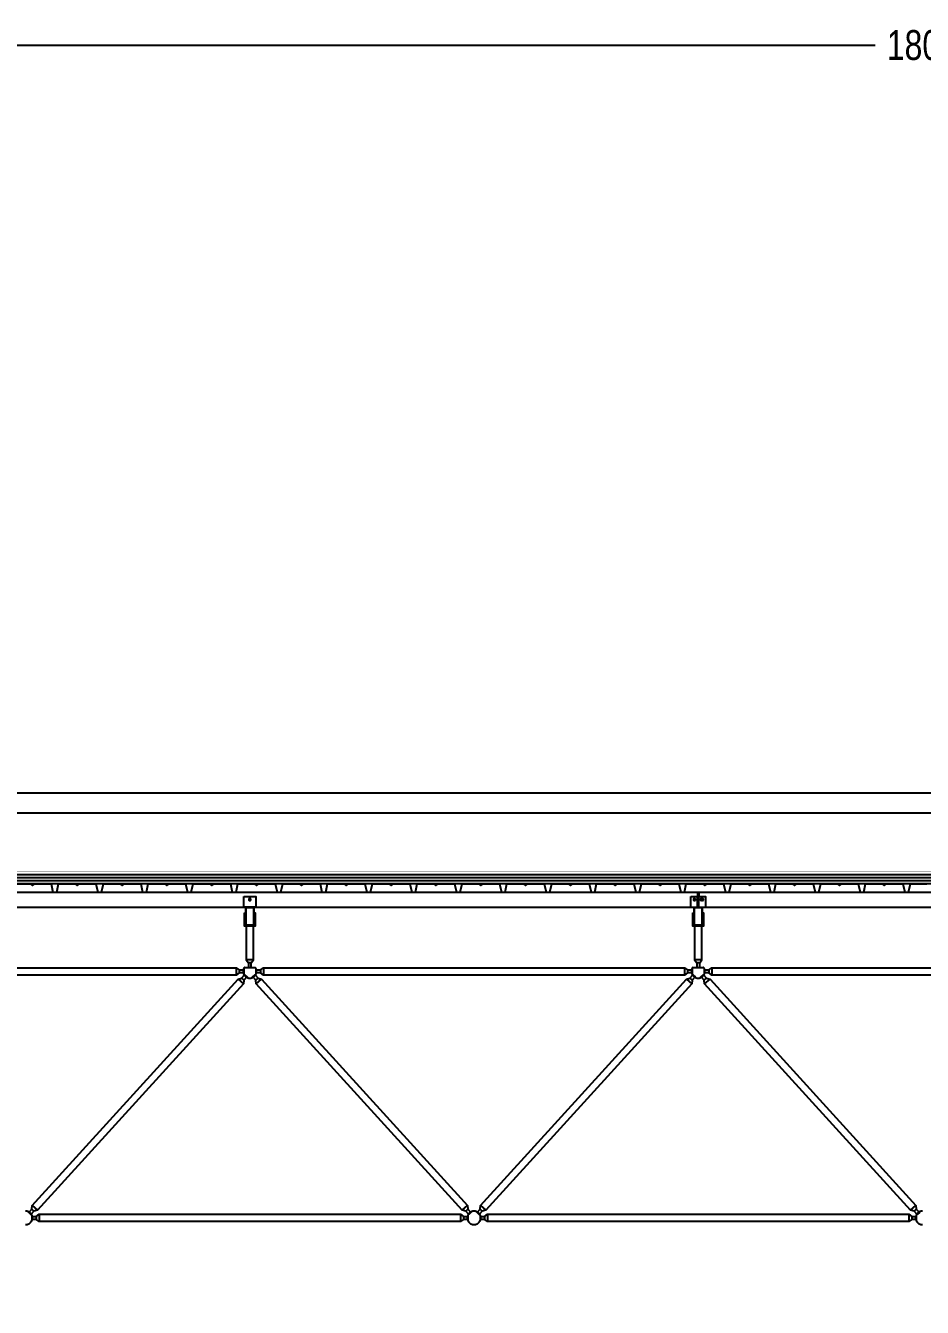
# Model space of a CAD drawing. Header units: centimetres. Extents: x 77182 to 116086, y 20619 to 33555.
# Drawn here: x 108765 to 109365, y 22503 to 23362 of the extents above; entities that cross this region are included whole.
import ezdxf

# ---------------------------------------------------------------- set-up
doc = ezdxf.new("R2010")
doc.units = ezdxf.units.CM
doc.header["$LTSCALE"] = 100
doc.linetypes.add('HIDDEN', pattern=[9.525, 6.35, -3.175])
for name, color, linetype in [('A-ANNO-DIMS', 187, 'Continuous'), ('A-ELEV-02', 253, 'Continuous'), ('A-ELEV-04', 250, 'Continuous'), ('A-WALL-INSL', 249, 'Continuous'), ('A-WALL-SNWPNL', 200, 'Continuous'), ('S-STEL', 3, 'Continuous')]:
    doc.layers.add(name, color=color, linetype=linetype)
doc.styles.add('Fields_100', font='act_simplex.shx', dxfattribs={"width": 0.8, "height": 20})
doc.linetypes.add('BATTING', pattern='A,0.00254,-2.54,[134,ltypeshp.shx,S=2.54,R=0,X=-2.54,Y=0],-5.08,[134,ltypeshp.shx,S=2.54,R=180,X=2.54,Y=0],-2.54', length=10.16254)
doc.dimstyles.new('FIELDS_100', dxfattribs={"dimscale": 0, "dimtxt": 20, "dimasz": 5, "dimexe": 5, "dimexo": 5, "dimgap": 5, "dimtad": 0, "dimdec": 0, "dimzin": 0, "dimdsep": 46, "dimtxsty": 'Fields_100', "dimblk": 'DOT', "dimcen": 0.09, "dimclrt": 50, "dimadec": 0, "dimazin": 0, "dimtfac": 1, "dimtdec": 0, "dimtix": 1, "dimtofl": 0, "dimtmove": 1, "dimatfit": 3, "dimfxl": 5, "dimfxlon": 1, "dimtolj": 1, "dimtzin": 0, "dimarcsym": 0})

# ---------------------------------------------------------------- blocks, each defined once
blk = doc.blocks.new('_Dot')
at = {"color": 0, "linetype": 'ByBlock', "lineweight": -2}
blk.add_line((-0.5, 0), (-1, 0), dxfattribs=at)
at = {"color": 0, "linetype": 'ByBlock', "const_width": 0.5}
blk.add_lwpolyline([(-0.25, 0, 1), (0.25, 0, 1)], format="xyb", close=True, dxfattribs=at)
blk = doc.blocks.new('*D20')
at = {"layer": 'A-ANNO-DIMS', "color": 0, "lineweight": -2, "transparency": 16777216}
for p, q in [((108464.7, 23343.48), (108464.7, 23353.48)), ((110264.7, 23343.48), (110264.7, 23353.48)), ((108469.7, 23348.48), (109333.03, 23348.48)), ((110259.7, 23348.48), (109396.36, 23348.48))]:
    blk.add_line(p, q, dxfattribs=at)
at = {"layer": 'DEFPOINTS', "color": 0, "transparency": 16777216}
for p in [(110264.7, 23348.48), (108464.7, 22503.48), (110264.7, 22503.48)]:
    blk.add_point(p, dxfattribs=at)
at = {"layer": 'A-ANNO-DIMS', "color": 0, "lineweight": -2, "transparency": 16777216, "xscale": 5, "yscale": 5, "zscale": 5, "rotation": 180}
blk.add_blockref('_Dot', (108464.7, 23348.48), dxfattribs=at)
at = {"layer": 'A-ANNO-DIMS', "color": 0, "lineweight": -2, "transparency": 16777216, "xscale": 5, "yscale": 5, "zscale": 5}
blk.add_blockref('_Dot', (110264.7, 23348.48), dxfattribs=at)
at = {"layer": 'A-ANNO-DIMS', "color": 50, "transparency": 16777216, "insert": (109364.7, 23348.48), "char_height": 20, "attachment_point": 5, "style": 'Fields_100'}
blk.add_mtext('\\A1;1800', dxfattribs=at)

msp = doc.modelspace()

# ---------------------------------------------------------------- linework, layer by layer
at = {"layer": 'A-ELEV-02'}
for points in [[(103019.7, 22781.49), (112087.2, 22781.49)], [(109214.2, 22781.49), (109214.2, 22778.49)], [(109215.2, 22781.49), (109215.2, 22778.49)], [(109216.9, 22777.19), (109216.88, 22777.19), (109216.87, 22777.19), (109216.85, 22777.18), (109216.83, 22777.18), (109216.82, 22777.18), (109216.8, 22777.18), (109216.79, 22777.18), (109216.77, 22777.17), (109216.75, 22777.17), (109216.74, 22777.17), (109216.72, 22777.16), (109216.7, 22777.16), (109216.69, 22777.15), (109216.67, 22777.15), (109216.66, 22777.14), (109216.64, 22777.14), (109216.62, 22777.13), (109216.61, 22777.12), (109216.59, 22777.12), (109216.58, 22777.11), (109216.56, 22777.1), (109216.54, 22777.09), (109216.53, 22777.08), (109216.51, 22777.07), (109216.5, 22777.06), (109216.48, 22777.05), (109216.47, 22777.04), (109216.46, 22777.03), (109216.44, 22777.02), (109216.43, 22777.01), (109216.42, 22776.99), (109216.4, 22776.98), (109216.39, 22776.97), (109216.38, 22776.96), (109216.37, 22776.94), (109216.35, 22776.93), (109216.34, 22776.91), (109216.33, 22776.9), (109216.32, 22776.88), (109216.31, 22776.87), (109216.3, 22776.85), (109216.29, 22776.84), (109216.28, 22776.82), (109216.28, 22776.81), (109216.27, 22776.79), (109216.26, 22776.78), (109216.25, 22776.76), (109216.25, 22776.74), (109216.24, 22776.73), (109216.23, 22776.71), (109216.23, 22776.7), (109216.22, 22776.68), (109216.22, 22776.66), (109216.22, 22776.65), (109216.21, 22776.63), (109216.21, 22776.61), (109216.21, 22776.6), (109216.2, 22776.58), (109216.2, 22776.57), (109216.2, 22776.55), (109216.2, 22776.53), (109216.2, 22776.52), (109216.2, 22776.5), (109216.2, 22776.49), (109216.2, 22776.47), (109216.2, 22776.46), (109216.2, 22776.44), (109216.2, 22776.42), (109216.2, 22776.41), (109216.2, 22776.39), (109216.21, 22776.38), (109216.21, 22776.36), (109216.21, 22776.34), (109216.22, 22776.33), (109216.22, 22776.31), (109216.22, 22776.29), (109216.23, 22776.28), (109216.23, 22776.26), (109216.24, 22776.25), (109216.25, 22776.23), (109216.25, 22776.21), (109216.26, 22776.2), (109216.27, 22776.18), (109216.28, 22776.16), (109216.28, 22776.15), (109216.29, 22776.13), (109216.3, 22776.12), (109216.31, 22776.1), (109216.32, 22776.09), (109216.33, 22776.07), (109216.34, 22776.06), (109216.35, 22776.05), (109216.37, 22776.03), (109216.38, 22776.02), (109216.39, 22776), (109216.4, 22775.99), (109216.42, 22775.98), (109216.43, 22775.97), (109216.44, 22775.95), (109216.46, 22775.94), (109216.47, 22775.93), (109216.48, 22775.92), (109216.5, 22775.91), (109216.51, 22775.9), (109216.53, 22775.89), (109216.54, 22775.88), (109216.56, 22775.87), (109216.58, 22775.86), (109216.59, 22775.86), (109216.61, 22775.85), (109216.62, 22775.84), (109216.64, 22775.84), (109216.66, 22775.83), (109216.67, 22775.82), (109216.69, 22775.82), (109216.7, 22775.81), (109216.72, 22775.81), (109216.74, 22775.81), (109216.75, 22775.8), (109216.77, 22775.8), (109216.79, 22775.8), (109216.8, 22775.79), (109216.82, 22775.79), (109216.83, 22775.79), (109216.85, 22775.79), (109216.87, 22775.79), (109216.88, 22775.79), (109216.9, 22775.79)], [(109217.5, 22777.19), (109216.9, 22777.19)], [(109217.5, 22775.79), (109216.9, 22775.79)], [(109217.5, 22775.79), (109217.51, 22775.79), (109217.53, 22775.79), (109217.54, 22775.79), (109217.56, 22775.79), (109217.58, 22775.79), (109217.59, 22775.79), (109217.61, 22775.8), (109217.62, 22775.8), (109217.64, 22775.8), (109217.66, 22775.81), (109217.67, 22775.81), (109217.69, 22775.81), (109217.71, 22775.82), (109217.72, 22775.82), (109217.74, 22775.83), (109217.76, 22775.84), (109217.77, 22775.84), (109217.79, 22775.85), (109217.8, 22775.86), (109217.82, 22775.86), (109217.83, 22775.87), (109217.85, 22775.88), (109217.87, 22775.89), (109217.88, 22775.9), (109217.9, 22775.91), (109217.91, 22775.92), (109217.92, 22775.93), (109217.94, 22775.94), (109217.95, 22775.95), (109217.97, 22775.97), (109217.98, 22775.98), (109217.99, 22775.99), (109218.01, 22776), (109218.02, 22776.02), (109218.03, 22776.03), (109218.04, 22776.05), (109218.05, 22776.06), (109218.06, 22776.07), (109218.07, 22776.09), (109218.08, 22776.1), (109218.09, 22776.12), (109218.1, 22776.13), (109218.11, 22776.15), (109218.12, 22776.16), (109218.13, 22776.18), (109218.13, 22776.2), (109218.14, 22776.21), (109218.15, 22776.23), (109218.15, 22776.25), (109218.16, 22776.26), (109218.17, 22776.28), (109218.17, 22776.29), (109218.17, 22776.31), (109218.18, 22776.33), (109218.18, 22776.34), (109218.19, 22776.36), (109218.19, 22776.38), (109218.19, 22776.39), (109218.19, 22776.41), (109218.19, 22776.42), (109218.2, 22776.44), (109218.2, 22776.46), (109218.2, 22776.47), (109218.2, 22776.49), (109218.2, 22776.5), (109218.2, 22776.52), (109218.2, 22776.53), (109218.19, 22776.55), (109218.19, 22776.57), (109218.19, 22776.58), (109218.19, 22776.6), (109218.19, 22776.61), (109218.18, 22776.63), (109218.18, 22776.65), (109218.17, 22776.66), (109218.17, 22776.68), (109218.17, 22776.7), (109218.16, 22776.71), (109218.15, 22776.73), (109218.15, 22776.74), (109218.14, 22776.76), (109218.13, 22776.78), (109218.13, 22776.79), (109218.12, 22776.81), (109218.11, 22776.82), (109218.1, 22776.84), (109218.09, 22776.85), (109218.08, 22776.87), (109218.07, 22776.88), (109218.06, 22776.9), (109218.05, 22776.91), (109218.04, 22776.93), (109218.03, 22776.94), (109218.02, 22776.96), (109218.01, 22776.97), (109217.99, 22776.98), (109217.98, 22776.99), (109217.97, 22777.01), (109217.95, 22777.02), (109217.94, 22777.03), (109217.92, 22777.04), (109217.91, 22777.05), (109217.9, 22777.06), (109217.88, 22777.07), (109217.87, 22777.08), (109217.85, 22777.09), (109217.83, 22777.1), (109217.82, 22777.11), (109217.8, 22777.12), (109217.79, 22777.12), (109217.77, 22777.13), (109217.76, 22777.14), (109217.74, 22777.14), (109217.72, 22777.15), (109217.71, 22777.15), (109217.69, 22777.16), (109217.67, 22777.16), (109217.66, 22777.17), (109217.64, 22777.17), (109217.62, 22777.17), (109217.61, 22777.18), (109217.59, 22777.18), (109217.58, 22777.18), (109217.56, 22777.18), (109217.54, 22777.18), (109217.53, 22777.19), (109217.51, 22777.19), (109217.5, 22777.19)], [(103019.7, 22771.49), (112087.2, 22771.49)], [(108918.7, 22771.49), (108910.7, 22771.49)], [(109209.7, 22771.49), (109219.7, 22771.49)], [(108911.1, 22765.89), (108911.6, 22765.89)], [(108911.1, 22764.49), (108911.6, 22764.49)], [(108912.28, 22758.69), (108912.28, 22736.09), (108913.7, 22734.09), (108913.7, 22731.09)], [(108915.7, 22731.09), (108915.7, 22734.09), (108917.11, 22736.09), (108917.11, 22758.69)], [(108917.8, 22765.89), (108918.3, 22765.89)], [(108917.8, 22764.49), (108918.3, 22764.49)], [(109211.1, 22765.89), (109211.6, 22765.89)], [(109211.1, 22764.49), (109211.6, 22764.49)], [(109212.28, 22758.69), (109212.28, 22736.09), (109213.7, 22734.09), (109213.7, 22731.09)], [(109215.7, 22731.09), (109215.7, 22734.09), (109217.11, 22736.09), (109217.11, 22758.69)], [(109217.8, 22765.89), (109218.3, 22765.89)], [(109217.8, 22764.49), (109218.3, 22764.49)], [(108917.11, 22736.09), (108912.28, 22736.09)], [(108915.7, 22734.09), (108913.7, 22734.09)], [(109217.11, 22736.09), (109212.28, 22736.09)], [(109215.7, 22734.09), (109213.7, 22734.09)], [(108618.8, 22729.39), (108621.8, 22729.39), (108623.8, 22730.8), (108905.6, 22730.8), (108907.6, 22729.39), (108910.6, 22729.39)], [(108910.6, 22727.39), (108907.6, 22727.39), (108905.6, 22725.97), (108623.8, 22725.97), (108621.8, 22727.39), (108618.8, 22727.39)], [(108905.6, 22730.8), (108905.6, 22725.97)], [(108906.79, 22723.28), (108910.36, 22720.03)], [(108907.6, 22729.39), (108907.6, 22727.39)], [(108909.18, 22723.81), (108910.66, 22722.46)], [(108911.1, 22731.09), (108911.01, 22730.97), (108910.93, 22730.84), (108910.85, 22730.71), (108910.77, 22730.58), (108910.7, 22730.45), (108910.63, 22730.31), (108910.56, 22730.17), (108910.51, 22730.02), (108910.45, 22729.88), (108910.43, 22729.8), (108910.4, 22729.73), (108910.38, 22729.65), (108910.36, 22729.57), (108910.34, 22729.5), (108910.32, 22729.42), (108910.3, 22729.34), (108910.28, 22729.26), (108910.27, 22729.19), (108910.26, 22729.11), (108910.24, 22729.03), (108910.23, 22728.95), (108910.22, 22728.87), (108910.22, 22728.79), (108910.21, 22728.71), (108910.2, 22728.63), (108910.2, 22728.55), (108910.2, 22728.47), (108910.2, 22728.39), (108910.2, 22728.31), (108910.2, 22728.23), (108910.2, 22728.15), (108910.21, 22728.07), (108910.21, 22727.99), (108910.22, 22727.92), (108910.23, 22727.84), (108910.24, 22727.76), (108910.25, 22727.68), (108910.28, 22727.53), (108910.31, 22727.37), (108910.35, 22727.22), (108910.39, 22727.07), (108910.44, 22726.93), (108910.49, 22726.79), (108910.55, 22726.65), (108910.61, 22726.51), (108910.67, 22726.37), (108910.74, 22726.24), (108910.81, 22726.11), (108910.89, 22725.98), (108910.98, 22725.86), (108911.07, 22725.73), (108911.16, 22725.61), (108911.26, 22725.49), (108911.36, 22725.37), (108911.47, 22725.25), (108911.52, 22725.2), (108911.58, 22725.14), (108911.64, 22725.09), (108911.69, 22725.04), (108911.75, 22724.98), (108911.81, 22724.93), (108911.88, 22724.88), (108911.94, 22724.83), (108912, 22724.78), (108912.07, 22724.74), (108912.13, 22724.69), (108912.2, 22724.65), (108912.26, 22724.6), (108912.33, 22724.56), (108912.4, 22724.52), (108912.47, 22724.48), (108912.54, 22724.44), (108912.61, 22724.4), (108912.68, 22724.36), (108912.75, 22724.33), (108912.82, 22724.3), (108912.9, 22724.26), (108912.97, 22724.23), (108913.04, 22724.2), (108913.12, 22724.17), (108913.19, 22724.15), (108913.27, 22724.12), (108913.34, 22724.1), (108913.49, 22724.05), (108913.64, 22724.01), (108913.79, 22723.98), (108913.95, 22723.95), (108914.1, 22723.93), (108914.25, 22723.91), (108914.4, 22723.9), (108914.55, 22723.89), (108914.7, 22723.89), (108914.85, 22723.89), (108915, 22723.9), (108915.15, 22723.91), (108915.3, 22723.93), (108915.45, 22723.95), (108915.6, 22723.98), (108915.75, 22724.01), (108915.9, 22724.05), (108916.05, 22724.1), (108916.13, 22724.12), (108916.2, 22724.15), (108916.28, 22724.17), (108916.35, 22724.2), (108916.43, 22724.23), (108916.5, 22724.26), (108916.57, 22724.3), (108916.64, 22724.33), (108916.71, 22724.36), (108916.79, 22724.4), (108916.86, 22724.44), (108916.93, 22724.48), (108916.99, 22724.52), (108917.06, 22724.56), (108917.13, 22724.6), (108917.2, 22724.65), (108917.26, 22724.69), (108917.33, 22724.74), (108917.39, 22724.78), (108917.46, 22724.83), (108917.52, 22724.88), (108917.58, 22724.93), (108917.64, 22724.98), (108917.7, 22725.04), (108917.76, 22725.09), (108917.82, 22725.14), (108917.87, 22725.2), (108917.93, 22725.25), (108918.04, 22725.37), (108918.14, 22725.49), (108918.24, 22725.61), (108918.33, 22725.73), (108918.42, 22725.86), (108918.5, 22725.98), (108918.58, 22726.11), (108918.65, 22726.24), (108918.72, 22726.37), (108918.79, 22726.51), (108918.85, 22726.65), (108918.9, 22726.79), (108918.95, 22726.93), (108919, 22727.07), (108919.04, 22727.22), (108919.08, 22727.37), (108919.11, 22727.53), (108919.14, 22727.68), (108919.15, 22727.76), (108919.16, 22727.84), (108919.17, 22727.92), (108919.18, 22727.99), (108919.19, 22728.07), (108919.19, 22728.15), (108919.19, 22728.23), (108919.2, 22728.31), (108919.2, 22728.39), (108919.2, 22728.47), (108919.19, 22728.55), (108919.19, 22728.63), (108919.19, 22728.71), (108919.18, 22728.79), (108919.17, 22728.87), (108919.16, 22728.95), (108919.15, 22729.03), (108919.14, 22729.11), (108919.13, 22729.19), (108919.11, 22729.26), (108919.09, 22729.34), (108919.08, 22729.42), (108919.06, 22729.5), (108919.04, 22729.57), (108919.02, 22729.65), (108918.99, 22729.73), (108918.97, 22729.8), (108918.94, 22729.88), (108918.89, 22730.02), (108918.83, 22730.17), (108918.77, 22730.31), (108918.7, 22730.45), (108918.63, 22730.58), (108918.55, 22730.71), (108918.47, 22730.84), (108918.38, 22730.97), (108918.3, 22731.09)], [(108910.57, 22726.6), (108913.31, 22724.11)], [(108910.6, 22730.24), (108910.6, 22726.53)], [(108911.1, 22731.09), (108918.3, 22731.09)], [(108916.08, 22724.11), (108918.83, 22726.6)], [(108918.73, 22722.46), (108920.21, 22723.81)], [(108918.8, 22729.39), (108921.8, 22729.39), (108923.8, 22730.8), (109205.6, 22730.8), (109207.6, 22729.39), (109210.6, 22729.39)], [(108918.8, 22730.24), (108918.8, 22726.53)], [(109210.6, 22727.39), (109207.6, 22727.39), (109205.6, 22725.97), (108923.8, 22725.97), (108921.8, 22727.39), (108918.8, 22727.39)], [(108919.03, 22720.03), (108922.61, 22723.28)], [(108921.8, 22729.39), (108921.8, 22727.39)], [(108923.8, 22730.8), (108923.8, 22725.97)], [(109205.6, 22730.8), (109205.6, 22725.97)], [(109206.79, 22723.28), (109210.36, 22720.03)], [(109207.6, 22729.39), (109207.6, 22727.39)], [(109209.18, 22723.81), (109210.66, 22722.46)], [(109211.1, 22731.09), (109211.01, 22730.97), (109210.93, 22730.84), (109210.85, 22730.71), (109210.77, 22730.58), (109210.7, 22730.45), (109210.63, 22730.31), (109210.56, 22730.17), (109210.51, 22730.02), (109210.45, 22729.88), (109210.43, 22729.8), (109210.4, 22729.73), (109210.38, 22729.65), (109210.36, 22729.57), (109210.34, 22729.5), (109210.32, 22729.42), (109210.3, 22729.34), (109210.28, 22729.26), (109210.27, 22729.19), (109210.26, 22729.11), (109210.24, 22729.03), (109210.23, 22728.95), (109210.22, 22728.87), (109210.22, 22728.79), (109210.21, 22728.71), (109210.2, 22728.63), (109210.2, 22728.55), (109210.2, 22728.47), (109210.2, 22728.39), (109210.2, 22728.31), (109210.2, 22728.23), (109210.2, 22728.15), (109210.21, 22728.07), (109210.21, 22727.99), (109210.22, 22727.92), (109210.23, 22727.84), (109210.24, 22727.76), (109210.25, 22727.68), (109210.28, 22727.53), (109210.31, 22727.37), (109210.35, 22727.22), (109210.39, 22727.07), (109210.44, 22726.93), (109210.49, 22726.79), (109210.55, 22726.65), (109210.61, 22726.51), (109210.67, 22726.37), (109210.74, 22726.24), (109210.81, 22726.11), (109210.89, 22725.98), (109210.98, 22725.86), (109211.07, 22725.73), (109211.16, 22725.61), (109211.26, 22725.49), (109211.36, 22725.37), (109211.47, 22725.25), (109211.52, 22725.2), (109211.58, 22725.14), (109211.64, 22725.09), (109211.69, 22725.04), (109211.75, 22724.98), (109211.81, 22724.93), (109211.88, 22724.88), (109211.94, 22724.83), (109212, 22724.78), (109212.07, 22724.74), (109212.13, 22724.69), (109212.2, 22724.65), (109212.26, 22724.6), (109212.33, 22724.56), (109212.4, 22724.52), (109212.47, 22724.48), (109212.54, 22724.44), (109212.61, 22724.4), (109212.68, 22724.36), (109212.75, 22724.33), (109212.82, 22724.3), (109212.9, 22724.26), (109212.97, 22724.23), (109213.04, 22724.2), (109213.12, 22724.17), (109213.19, 22724.15), (109213.27, 22724.12), (109213.34, 22724.1), (109213.49, 22724.05), (109213.64, 22724.01), (109213.79, 22723.98), (109213.95, 22723.95), (109214.1, 22723.93), (109214.25, 22723.91), (109214.4, 22723.9), (109214.55, 22723.89), (109214.7, 22723.89), (109214.85, 22723.89), (109215, 22723.9), (109215.15, 22723.91), (109215.3, 22723.93), (109215.45, 22723.95), (109215.6, 22723.98), (109215.75, 22724.01), (109215.9, 22724.05), (109216.05, 22724.1), (109216.13, 22724.12), (109216.2, 22724.15), (109216.28, 22724.17), (109216.35, 22724.2), (109216.43, 22724.23), (109216.5, 22724.26), (109216.57, 22724.3), (109216.64, 22724.33), (109216.71, 22724.36), (109216.79, 22724.4), (109216.86, 22724.44), (109216.93, 22724.48), (109216.99, 22724.52), (109217.06, 22724.56), (109217.13, 22724.6), (109217.2, 22724.65), (109217.26, 22724.69), (109217.33, 22724.74), (109217.39, 22724.78), (109217.46, 22724.83), (109217.52, 22724.88), (109217.58, 22724.93), (109217.64, 22724.98), (109217.7, 22725.04), (109217.76, 22725.09), (109217.82, 22725.14), (109217.87, 22725.2), (109217.93, 22725.25), (109218.04, 22725.37), (109218.14, 22725.49), (109218.24, 22725.61), (109218.33, 22725.73), (109218.42, 22725.86), (109218.5, 22725.98), (109218.58, 22726.11), (109218.65, 22726.24), (109218.72, 22726.37), (109218.79, 22726.51), (109218.85, 22726.65), (109218.9, 22726.79), (109218.95, 22726.93), (109219, 22727.07), (109219.04, 22727.22), (109219.08, 22727.37), (109219.11, 22727.53), (109219.14, 22727.68), (109219.15, 22727.76), (109219.16, 22727.84), (109219.17, 22727.92), (109219.18, 22727.99), (109219.19, 22728.07), (109219.19, 22728.15), (109219.19, 22728.23), (109219.2, 22728.31), (109219.2, 22728.39), (109219.2, 22728.47), (109219.19, 22728.55), (109219.19, 22728.63), (109219.19, 22728.71), (109219.18, 22728.79), (109219.17, 22728.87), (109219.16, 22728.95), (109219.15, 22729.03), (109219.14, 22729.11), (109219.13, 22729.19), (109219.11, 22729.26), (109219.09, 22729.34), (109219.08, 22729.42), (109219.06, 22729.5), (109219.04, 22729.57), (109219.02, 22729.65), (109218.99, 22729.73), (109218.97, 22729.8), (109218.94, 22729.88), (109218.89, 22730.02), (109218.83, 22730.17), (109218.77, 22730.31), (109218.7, 22730.45), (109218.63, 22730.58), (109218.55, 22730.71), (109218.47, 22730.84), (109218.38, 22730.97), (109218.3, 22731.09)], [(109210.57, 22726.6), (109213.31, 22724.11)], [(109210.6, 22730.24), (109210.6, 22726.53)], [(109211.1, 22731.09), (109218.3, 22731.09)], [(109216.08, 22724.11), (109218.83, 22726.6)], [(109218.73, 22722.46), (109220.21, 22723.81)], [(109218.8, 22729.39), (109221.8, 22729.39), (109223.8, 22730.8), (109505.6, 22730.8), (109507.6, 22729.39), (109510.6, 22729.39)], [(109218.8, 22730.24), (109218.8, 22726.53)], [(109510.6, 22727.39), (109507.6, 22727.39), (109505.6, 22725.97), (109223.8, 22725.97), (109221.8, 22727.39), (109218.8, 22727.39)], [(109219.03, 22720.03), (109222.61, 22723.28)], [(109221.8, 22729.39), (109221.8, 22727.39)], [(109223.8, 22730.8), (109223.8, 22725.97)], [(108768.73, 22569.31), (108770.21, 22567.97)], [(108769.03, 22571.74), (108772.61, 22568.5)], [(109056.79, 22568.5), (109060.36, 22571.74)], [(109059.18, 22567.97), (109060.66, 22569.31)], [(109068.73, 22569.31), (109070.21, 22567.97)], [(109069.03, 22571.74), (109072.61, 22568.5)], [(109356.79, 22568.5), (109360.36, 22571.74)], [(109359.18, 22567.97), (109360.66, 22569.31)], [(108764.6, 22558.89), (108764.7, 22558.89), (108764.8, 22558.89), (108764.9, 22558.89), (108765, 22558.9), (108765.1, 22558.9), (108765.2, 22558.92), (108765.31, 22558.93), (108765.41, 22558.94), (108765.52, 22558.96), (108765.62, 22558.98), (108765.73, 22559.01), (108765.83, 22559.03), (108765.94, 22559.06), (108766.04, 22559.09), (108766.15, 22559.13), (108766.25, 22559.16), (108766.35, 22559.2), (108766.46, 22559.25), (108766.56, 22559.29), (108766.66, 22559.34), (108766.76, 22559.39), (108766.86, 22559.44), (108766.96, 22559.5), (108767.06, 22559.56), (108767.16, 22559.62), (108767.26, 22559.68), (108767.35, 22559.75), (108767.44, 22559.82), (108767.53, 22559.89), (108767.62, 22559.97), (108767.71, 22560.04), (108767.8, 22560.12), (108767.88, 22560.2), (108767.96, 22560.29), (108768.04, 22560.37), (108768.12, 22560.46), (108768.19, 22560.55), (108768.26, 22560.64), (108768.33, 22560.73), (108768.4, 22560.83), (108768.46, 22560.92), (108768.53, 22561.02), (108768.58, 22561.12), (108768.64, 22561.22), (108768.69, 22561.32), (108768.75, 22561.42), (108768.79, 22561.52), (108768.84, 22561.63), (108768.88, 22561.73), (108768.92, 22561.83), (108768.96, 22561.94), (108768.99, 22562.04), (108769.02, 22562.15), (108769.05, 22562.25), (108769.08, 22562.36), (108769.1, 22562.46), (108769.12, 22562.57), (108769.14, 22562.67), (108769.16, 22562.78), (108769.17, 22562.88), (108769.18, 22562.98), (108769.19, 22563.08), (108769.19, 22563.19), (108769.2, 22563.29), (108769.2, 22563.39), (108769.2, 22563.49), (108769.19, 22563.59), (108769.19, 22563.69), (108769.18, 22563.79), (108769.17, 22563.89), (108769.16, 22564), (108769.14, 22564.1), (108769.12, 22564.21), (108769.1, 22564.31), (108769.08, 22564.41), (108769.05, 22564.52), (108769.02, 22564.62), (108768.99, 22564.73), (108768.96, 22564.83), (108768.92, 22564.94), (108768.88, 22565.04), (108768.84, 22565.15), (108768.79, 22565.25), (108768.75, 22565.35), (108768.69, 22565.45), (108768.64, 22565.55), (108768.58, 22565.65), (108768.53, 22565.75), (108768.46, 22565.85), (108768.4, 22565.94), (108768.33, 22566.04), (108768.26, 22566.13), (108768.19, 22566.22), (108768.12, 22566.31), (108768.04, 22566.4), (108767.96, 22566.49), (108767.88, 22566.57), (108767.8, 22566.65), (108767.71, 22566.73), (108767.62, 22566.81), (108767.53, 22566.88), (108767.44, 22566.95), (108767.35, 22567.02), (108767.26, 22567.09), (108767.16, 22567.15), (108767.06, 22567.21), (108766.96, 22567.27), (108766.86, 22567.33), (108766.76, 22567.38), (108766.66, 22567.43), (108766.56, 22567.48), (108766.46, 22567.53), (108766.35, 22567.57), (108766.25, 22567.61), (108766.15, 22567.65), (108766.04, 22567.68), (108765.94, 22567.71), (108765.83, 22567.74), (108765.73, 22567.77), (108765.62, 22567.79), (108765.52, 22567.81), (108765.41, 22567.83), (108765.31, 22567.84), (108765.2, 22567.86), (108765.1, 22567.87), (108765, 22567.88), (108764.9, 22567.88), (108764.8, 22567.89), (108764.7, 22567.89), (108764.6, 22567.89)], [(108766.08, 22567.67), (108768.83, 22565.17)], [(108768.8, 22564.39), (108771.8, 22564.39), (108773.8, 22565.8), (109055.6, 22565.8), (109057.6, 22564.39), (109060.6, 22564.39)], [(108768.8, 22565.24), (108768.8, 22561.53)], [(109060.6, 22562.39), (109057.6, 22562.39), (109055.6, 22560.97), (108773.8, 22560.97), (108771.8, 22562.39), (108768.8, 22562.39)], [(108771.8, 22564.39), (108771.8, 22562.39)], [(108773.8, 22565.8), (108773.8, 22560.97)], [(109055.6, 22565.8), (109055.6, 22560.97)], [(109057.6, 22564.39), (109057.6, 22562.39)], [(109060.57, 22565.17), (109063.31, 22567.67)], [(109060.6, 22565.24), (109060.6, 22561.53)], [(109066.08, 22567.67), (109068.83, 22565.17)], [(109068.8, 22564.39), (109071.8, 22564.39), (109073.8, 22565.8), (109355.6, 22565.8), (109357.6, 22564.39), (109360.6, 22564.39)], [(109068.8, 22565.24), (109068.8, 22561.53)], [(109360.6, 22562.39), (109357.6, 22562.39), (109355.6, 22560.97), (109073.8, 22560.97), (109071.8, 22562.39), (109068.8, 22562.39)], [(109071.8, 22564.39), (109071.8, 22562.39)], [(109073.8, 22565.8), (109073.8, 22560.97)], [(109355.6, 22565.8), (109355.6, 22560.97)], [(109357.6, 22564.39), (109357.6, 22562.39)], [(109364.8, 22567.89), (109364.7, 22567.89), (109364.6, 22567.89), (109364.5, 22567.88), (109364.4, 22567.88), (109364.29, 22567.87), (109364.19, 22567.86), (109364.09, 22567.84), (109363.98, 22567.83), (109363.88, 22567.81), (109363.77, 22567.79), (109363.67, 22567.77), (109363.56, 22567.74), (109363.46, 22567.71), (109363.35, 22567.68), (109363.25, 22567.65), (109363.15, 22567.61), (109363.04, 22567.57), (109362.94, 22567.53), (109362.83, 22567.48), (109362.73, 22567.43), (109362.63, 22567.38), (109362.53, 22567.33), (109362.43, 22567.27), (109362.33, 22567.21), (109362.24, 22567.15), (109362.14, 22567.09), (109362.04, 22567.02), (109361.95, 22566.95), (109361.86, 22566.88), (109361.77, 22566.81), (109361.68, 22566.73), (109361.6, 22566.65), (109361.52, 22566.57), (109361.43, 22566.49), (109361.36, 22566.4), (109361.28, 22566.31), (109361.2, 22566.22), (109361.13, 22566.13), (109361.06, 22566.04), (109361, 22565.94), (109360.93, 22565.85), (109360.87, 22565.75), (109360.81, 22565.65), (109360.75, 22565.55), (109360.7, 22565.45), (109360.65, 22565.35), (109360.6, 22565.25), (109360.56, 22565.15), (109360.51, 22565.04), (109360.47, 22564.94), (109360.44, 22564.83), (109360.4, 22564.73), (109360.37, 22564.62), (109360.34, 22564.52), (109360.32, 22564.41), (109360.29, 22564.31), (109360.27, 22564.21), (109360.25, 22564.1), (109360.24, 22564), (109360.23, 22563.89), (109360.22, 22563.79), (109360.21, 22563.69), (109360.2, 22563.59), (109360.2, 22563.49), (109360.2, 22563.39), (109360.2, 22563.29), (109360.2, 22563.19), (109360.21, 22563.08), (109360.22, 22562.98), (109360.23, 22562.88), (109360.24, 22562.78), (109360.25, 22562.67), (109360.27, 22562.57), (109360.29, 22562.46), (109360.32, 22562.36), (109360.34, 22562.25), (109360.37, 22562.15), (109360.4, 22562.04), (109360.44, 22561.94), (109360.47, 22561.83), (109360.51, 22561.73), (109360.56, 22561.63), (109360.6, 22561.52), (109360.65, 22561.42), (109360.7, 22561.32), (109360.75, 22561.22), (109360.81, 22561.12), (109360.87, 22561.02), (109360.93, 22560.92), (109361, 22560.83), (109361.06, 22560.73), (109361.13, 22560.64), (109361.2, 22560.55), (109361.28, 22560.46), (109361.36, 22560.37), (109361.43, 22560.29), (109361.52, 22560.2), (109361.6, 22560.12), (109361.68, 22560.04), (109361.77, 22559.97), (109361.86, 22559.89), (109361.95, 22559.82), (109362.04, 22559.75), (109362.14, 22559.68), (109362.24, 22559.62), (109362.33, 22559.56), (109362.43, 22559.5), (109362.53, 22559.44), (109362.63, 22559.39), (109362.73, 22559.34), (109362.83, 22559.29), (109362.94, 22559.25), (109363.04, 22559.2), (109363.15, 22559.16), (109363.25, 22559.13), (109363.35, 22559.09), (109363.46, 22559.06), (109363.56, 22559.03), (109363.67, 22559.01), (109363.77, 22558.98), (109363.88, 22558.96), (109363.98, 22558.94), (109364.09, 22558.93), (109364.19, 22558.92), (109364.29, 22558.9), (109364.4, 22558.9), (109364.5, 22558.89), (109364.6, 22558.89), (109364.7, 22558.89), (109364.8, 22558.89)], [(109360.57, 22565.17), (109363.31, 22567.67)], [(109360.6, 22565.24), (109360.6, 22561.53)]]:
    msp.add_lwpolyline(points, dxfattribs=at)
for points in [[(108910.7, 22778.49), (108918.7, 22778.49), (108918.7, 22771.19), (108910.7, 22771.19)], [(108915.4, 22776.49), (108915.4, 22776.5), (108915.4, 22776.52), (108915.4, 22776.53), (108915.39, 22776.55), (108915.39, 22776.57), (108915.39, 22776.58), (108915.39, 22776.6), (108915.39, 22776.61), (108915.38, 22776.63), (108915.38, 22776.65), (108915.37, 22776.66), (108915.37, 22776.68), (108915.37, 22776.7), (108915.36, 22776.71), (108915.35, 22776.73), (108915.35, 22776.74), (108915.34, 22776.76), (108915.33, 22776.78), (108915.33, 22776.79), (108915.32, 22776.81), (108915.31, 22776.82), (108915.3, 22776.84), (108915.29, 22776.85), (108915.28, 22776.87), (108915.27, 22776.88), (108915.26, 22776.9), (108915.25, 22776.91), (108915.24, 22776.93), (108915.23, 22776.94), (108915.22, 22776.96), (108915.21, 22776.97), (108915.19, 22776.98), (108915.18, 22776.99), (108915.17, 22777.01), (108915.15, 22777.02), (108915.14, 22777.03), (108915.12, 22777.04), (108915.11, 22777.05), (108915.1, 22777.06), (108915.08, 22777.07), (108915.07, 22777.08), (108915.05, 22777.09), (108915.03, 22777.1), (108915.02, 22777.11), (108915, 22777.12), (108914.99, 22777.12), (108914.97, 22777.13), (108914.96, 22777.14), (108914.94, 22777.14), (108914.92, 22777.15), (108914.91, 22777.15), (108914.89, 22777.16), (108914.87, 22777.16), (108914.86, 22777.17), (108914.84, 22777.17), (108914.82, 22777.17), (108914.81, 22777.18), (108914.79, 22777.18), (108914.78, 22777.18), (108914.76, 22777.18), (108914.74, 22777.19), (108914.73, 22777.19), (108914.71, 22777.19), (108914.7, 22777.19), (108914.68, 22777.19), (108914.67, 22777.19), (108914.65, 22777.19), (108914.63, 22777.18), (108914.62, 22777.18), (108914.6, 22777.18), (108914.59, 22777.18), (108914.57, 22777.17), (108914.55, 22777.17), (108914.54, 22777.17), (108914.52, 22777.16), (108914.5, 22777.16), (108914.49, 22777.15), (108914.47, 22777.15), (108914.46, 22777.14), (108914.44, 22777.14), (108914.42, 22777.13), (108914.41, 22777.12), (108914.39, 22777.12), (108914.38, 22777.11), (108914.36, 22777.1), (108914.34, 22777.09), (108914.33, 22777.08), (108914.31, 22777.07), (108914.3, 22777.06), (108914.28, 22777.05), (108914.27, 22777.04), (108914.26, 22777.03), (108914.24, 22777.02), (108914.23, 22777.01), (108914.22, 22776.99), (108914.2, 22776.98), (108914.19, 22776.97), (108914.18, 22776.96), (108914.17, 22776.94), (108914.15, 22776.93), (108914.14, 22776.91), (108914.13, 22776.9), (108914.12, 22776.88), (108914.11, 22776.87), (108914.1, 22776.85), (108914.09, 22776.84), (108914.08, 22776.82), (108914.08, 22776.81), (108914.07, 22776.79), (108914.06, 22776.78), (108914.05, 22776.76), (108914.05, 22776.74), (108914.04, 22776.73), (108914.03, 22776.71), (108914.03, 22776.7), (108914.02, 22776.68), (108914.02, 22776.66), (108914.02, 22776.65), (108914.01, 22776.63), (108914.01, 22776.61), (108914.01, 22776.6), (108914, 22776.58), (108914, 22776.57), (108914, 22776.55), (108914, 22776.53), (108914, 22776.52), (108914, 22776.5), (108914, 22776.49), (108914, 22776.47), (108914, 22776.46), (108914, 22776.44), (108914, 22776.42), (108914, 22776.41), (108914, 22776.39), (108914.01, 22776.38), (108914.01, 22776.36), (108914.01, 22776.34), (108914.02, 22776.33), (108914.02, 22776.31), (108914.02, 22776.29), (108914.03, 22776.28), (108914.03, 22776.26), (108914.04, 22776.25), (108914.05, 22776.23), (108914.05, 22776.21), (108914.06, 22776.2), (108914.07, 22776.18), (108914.08, 22776.17), (108914.08, 22776.15), (108914.09, 22776.13), (108914.1, 22776.12), (108914.11, 22776.1), (108914.12, 22776.09), (108914.13, 22776.07), (108914.14, 22776.06), (108914.15, 22776.05), (108914.17, 22776.03), (108914.18, 22776.02), (108914.19, 22776), (108914.2, 22775.99), (108914.22, 22775.98), (108914.23, 22775.97), (108914.24, 22775.95), (108914.26, 22775.94), (108914.27, 22775.93), (108914.28, 22775.92), (108914.3, 22775.91), (108914.31, 22775.9), (108914.33, 22775.89), (108914.34, 22775.88), (108914.36, 22775.87), (108914.38, 22775.86), (108914.39, 22775.86), (108914.41, 22775.85), (108914.42, 22775.84), (108914.44, 22775.84), (108914.46, 22775.83), (108914.47, 22775.82), (108914.49, 22775.82), (108914.5, 22775.81), (108914.52, 22775.81), (108914.54, 22775.81), (108914.55, 22775.8), (108914.57, 22775.8), (108914.59, 22775.8), (108914.6, 22775.79), (108914.62, 22775.79), (108914.63, 22775.79), (108914.65, 22775.79), (108914.67, 22775.79), (108914.68, 22775.79), (108914.7, 22775.79), (108914.71, 22775.79), (108914.73, 22775.79), (108914.74, 22775.79), (108914.76, 22775.79), (108914.78, 22775.79), (108914.79, 22775.79), (108914.81, 22775.8), (108914.82, 22775.8), (108914.84, 22775.8), (108914.86, 22775.81), (108914.87, 22775.81), (108914.89, 22775.81), (108914.91, 22775.82), (108914.92, 22775.82), (108914.94, 22775.83), (108914.96, 22775.84), (108914.97, 22775.84), (108914.99, 22775.85), (108915, 22775.86), (108915.02, 22775.86), (108915.03, 22775.87), (108915.05, 22775.88), (108915.07, 22775.89), (108915.08, 22775.9), (108915.1, 22775.91), (108915.11, 22775.92), (108915.12, 22775.93), (108915.14, 22775.94), (108915.15, 22775.95), (108915.17, 22775.97), (108915.18, 22775.98), (108915.19, 22775.99), (108915.21, 22776), (108915.22, 22776.02), (108915.23, 22776.03), (108915.24, 22776.05), (108915.25, 22776.06), (108915.26, 22776.07), (108915.27, 22776.09), (108915.28, 22776.1), (108915.29, 22776.12), (108915.3, 22776.13), (108915.31, 22776.15), (108915.32, 22776.17), (108915.33, 22776.18), (108915.33, 22776.2), (108915.34, 22776.21), (108915.35, 22776.23), (108915.35, 22776.25), (108915.36, 22776.26), (108915.37, 22776.28), (108915.37, 22776.29), (108915.37, 22776.31), (108915.38, 22776.33), (108915.38, 22776.34), (108915.39, 22776.36), (108915.39, 22776.38), (108915.39, 22776.39), (108915.39, 22776.41), (108915.39, 22776.42), (108915.4, 22776.44), (108915.4, 22776.46), (108915.4, 22776.47)], [(109209.7, 22778.49), (109219.7, 22778.49), (109219.7, 22771.19), (109209.7, 22771.19)], [(109212.9, 22776.49), (109212.9, 22776.5), (109212.9, 22776.52), (109212.9, 22776.53), (109212.89, 22776.55), (109212.89, 22776.57), (109212.89, 22776.58), (109212.89, 22776.6), (109212.89, 22776.61), (109212.88, 22776.63), (109212.88, 22776.65), (109212.87, 22776.66), (109212.87, 22776.68), (109212.87, 22776.7), (109212.86, 22776.71), (109212.85, 22776.73), (109212.85, 22776.74), (109212.84, 22776.76), (109212.83, 22776.78), (109212.83, 22776.79), (109212.82, 22776.81), (109212.81, 22776.82), (109212.8, 22776.84), (109212.79, 22776.85), (109212.78, 22776.87), (109212.77, 22776.88), (109212.76, 22776.9), (109212.75, 22776.91), (109212.74, 22776.93), (109212.73, 22776.94), (109212.72, 22776.96), (109212.71, 22776.97), (109212.69, 22776.98), (109212.68, 22776.99), (109212.67, 22777.01), (109212.65, 22777.02), (109212.64, 22777.03), (109212.62, 22777.04), (109212.61, 22777.05), (109212.6, 22777.06), (109212.58, 22777.07), (109212.57, 22777.08), (109212.55, 22777.09), (109212.53, 22777.1), (109212.52, 22777.11), (109212.5, 22777.12), (109212.49, 22777.12), (109212.47, 22777.13), (109212.46, 22777.14), (109212.44, 22777.14), (109212.42, 22777.15), (109212.41, 22777.15), (109212.39, 22777.16), (109212.37, 22777.16), (109212.36, 22777.17), (109212.34, 22777.17), (109212.32, 22777.17), (109212.31, 22777.18), (109212.29, 22777.18), (109212.28, 22777.18), (109212.26, 22777.18), (109212.24, 22777.18), (109212.23, 22777.19), (109212.21, 22777.19), (109212.2, 22777.19), (109212.18, 22777.19), (109212.17, 22777.19), (109212.15, 22777.18), (109212.13, 22777.18), (109212.12, 22777.18), (109212.1, 22777.18), (109212.09, 22777.18), (109212.07, 22777.17), (109212.05, 22777.17), (109212.04, 22777.17), (109212.02, 22777.16), (109212, 22777.16), (109211.99, 22777.15), (109211.97, 22777.15), (109211.96, 22777.14), (109211.94, 22777.14), (109211.92, 22777.13), (109211.91, 22777.12), (109211.89, 22777.12), (109211.88, 22777.11), (109211.86, 22777.1), (109211.84, 22777.09), (109211.83, 22777.08), (109211.81, 22777.07), (109211.8, 22777.06), (109211.78, 22777.05), (109211.77, 22777.04), (109211.76, 22777.03), (109211.74, 22777.02), (109211.73, 22777.01), (109211.72, 22776.99), (109211.7, 22776.98), (109211.69, 22776.97), (109211.68, 22776.96), (109211.67, 22776.94), (109211.65, 22776.93), (109211.64, 22776.91), (109211.63, 22776.9), (109211.62, 22776.88), (109211.61, 22776.87), (109211.6, 22776.85), (109211.59, 22776.84), (109211.58, 22776.82), (109211.58, 22776.81), (109211.57, 22776.79), (109211.56, 22776.78), (109211.55, 22776.76), (109211.55, 22776.74), (109211.54, 22776.73), (109211.53, 22776.71), (109211.53, 22776.7), (109211.52, 22776.68), (109211.52, 22776.66), (109211.52, 22776.65), (109211.51, 22776.63), (109211.51, 22776.61), (109211.51, 22776.6), (109211.5, 22776.58), (109211.5, 22776.57), (109211.5, 22776.55), (109211.5, 22776.53), (109211.5, 22776.52), (109211.5, 22776.5), (109211.5, 22776.49), (109211.5, 22776.47), (109211.5, 22776.46), (109211.5, 22776.44), (109211.5, 22776.42), (109211.5, 22776.41), (109211.5, 22776.39), (109211.51, 22776.38), (109211.51, 22776.36), (109211.51, 22776.34), (109211.52, 22776.33), (109211.52, 22776.31), (109211.52, 22776.29), (109211.53, 22776.28), (109211.53, 22776.26), (109211.54, 22776.25), (109211.55, 22776.23), (109211.55, 22776.21), (109211.56, 22776.2), (109211.57, 22776.18), (109211.58, 22776.16), (109211.58, 22776.15), (109211.59, 22776.13), (109211.6, 22776.12), (109211.61, 22776.1), (109211.62, 22776.09), (109211.63, 22776.07), (109211.64, 22776.06), (109211.65, 22776.05), (109211.67, 22776.03), (109211.68, 22776.02), (109211.69, 22776), (109211.7, 22775.99), (109211.72, 22775.98), (109211.73, 22775.97), (109211.74, 22775.95), (109211.76, 22775.94), (109211.77, 22775.93), (109211.78, 22775.92), (109211.8, 22775.91), (109211.81, 22775.9), (109211.83, 22775.89), (109211.84, 22775.88), (109211.86, 22775.87), (109211.88, 22775.86), (109211.89, 22775.86), (109211.91, 22775.85), (109211.92, 22775.84), (109211.94, 22775.84), (109211.96, 22775.83), (109211.97, 22775.82), (109211.99, 22775.82), (109212, 22775.81), (109212.02, 22775.81), (109212.04, 22775.81), (109212.05, 22775.8), (109212.07, 22775.8), (109212.09, 22775.8), (109212.1, 22775.79), (109212.12, 22775.79), (109212.13, 22775.79), (109212.15, 22775.79), (109212.17, 22775.79), (109212.18, 22775.79), (109212.2, 22775.79), (109212.21, 22775.79), (109212.23, 22775.79), (109212.24, 22775.79), (109212.26, 22775.79), (109212.28, 22775.79), (109212.29, 22775.79), (109212.31, 22775.8), (109212.32, 22775.8), (109212.34, 22775.8), (109212.36, 22775.81), (109212.37, 22775.81), (109212.39, 22775.81), (109212.41, 22775.82), (109212.42, 22775.82), (109212.44, 22775.83), (109212.46, 22775.84), (109212.47, 22775.84), (109212.49, 22775.85), (109212.5, 22775.86), (109212.52, 22775.86), (109212.53, 22775.87), (109212.55, 22775.88), (109212.57, 22775.89), (109212.58, 22775.9), (109212.6, 22775.91), (109212.61, 22775.92), (109212.62, 22775.93), (109212.64, 22775.94), (109212.65, 22775.95), (109212.67, 22775.97), (109212.68, 22775.98), (109212.69, 22775.99), (109212.71, 22776), (109212.72, 22776.02), (109212.73, 22776.03), (109212.74, 22776.05), (109212.75, 22776.06), (109212.76, 22776.07), (109212.77, 22776.09), (109212.78, 22776.1), (109212.79, 22776.12), (109212.8, 22776.13), (109212.81, 22776.15), (109212.82, 22776.16), (109212.83, 22776.18), (109212.83, 22776.2), (109212.84, 22776.21), (109212.85, 22776.23), (109212.85, 22776.25), (109212.86, 22776.26), (109212.87, 22776.28), (109212.87, 22776.29), (109212.87, 22776.31), (109212.88, 22776.33), (109212.88, 22776.34), (109212.89, 22776.36), (109212.89, 22776.38), (109212.89, 22776.39), (109212.89, 22776.41), (109212.89, 22776.42), (109212.9, 22776.44), (109212.9, 22776.46), (109212.9, 22776.47)], [(108911.1, 22767.69), (108911.6, 22767.69), (108911.6, 22759.19), (108917.8, 22759.19), (108917.8, 22767.69), (108918.3, 22767.69), (108918.3, 22758.69), (108911.1, 22758.69)], [(109211.1, 22767.69), (109211.6, 22767.69), (109211.6, 22759.19), (109217.8, 22759.19), (109217.8, 22767.69), (109218.3, 22767.69), (109218.3, 22758.69), (109211.1, 22758.69)], [(108766.72, 22567.09), (108768.73, 22569.31), (108769.03, 22571.74), (108906.79, 22723.28), (108909.18, 22723.81), (108911.2, 22726.03), (108912.68, 22724.68), (108910.66, 22722.46), (108910.36, 22720.03), (108772.61, 22568.5), (108770.21, 22567.97), (108768.2, 22565.75)], [(109061.2, 22565.75), (109059.18, 22567.97), (109056.79, 22568.5), (108919.03, 22720.03), (108918.73, 22722.46), (108916.72, 22724.68), (108918.2, 22726.03), (108920.21, 22723.81), (108922.61, 22723.28), (109060.36, 22571.74), (109060.66, 22569.31), (109062.68, 22567.09)], [(109066.72, 22567.09), (109068.73, 22569.31), (109069.03, 22571.74), (109206.79, 22723.28), (109209.18, 22723.81), (109211.2, 22726.03), (109212.68, 22724.68), (109210.66, 22722.46), (109210.36, 22720.03), (109072.61, 22568.5), (109070.21, 22567.97), (109068.2, 22565.75)], [(109361.2, 22565.75), (109359.18, 22567.97), (109356.79, 22568.5), (109219.03, 22720.03), (109218.73, 22722.46), (109216.72, 22724.68), (109218.2, 22726.03), (109220.21, 22723.81), (109222.61, 22723.28), (109360.36, 22571.74), (109360.66, 22569.31), (109362.68, 22567.09)], [(109069.2, 22563.39), (109069.2, 22563.49), (109069.19, 22563.59), (109069.19, 22563.69), (109069.18, 22563.79), (109069.17, 22563.89), (109069.16, 22564), (109069.14, 22564.1), (109069.12, 22564.21), (109069.1, 22564.31), (109069.08, 22564.41), (109069.05, 22564.52), (109069.02, 22564.62), (109068.99, 22564.73), (109068.96, 22564.83), (109068.92, 22564.94), (109068.88, 22565.04), (109068.84, 22565.15), (109068.79, 22565.25), (109068.75, 22565.35), (109068.69, 22565.45), (109068.64, 22565.55), (109068.58, 22565.65), (109068.53, 22565.75), (109068.46, 22565.85), (109068.4, 22565.94), (109068.33, 22566.04), (109068.26, 22566.13), (109068.19, 22566.22), (109068.12, 22566.31), (109068.04, 22566.4), (109067.96, 22566.49), (109067.88, 22566.57), (109067.8, 22566.65), (109067.71, 22566.73), (109067.62, 22566.81), (109067.53, 22566.88), (109067.44, 22566.95), (109067.35, 22567.02), (109067.26, 22567.09), (109067.16, 22567.15), (109067.06, 22567.21), (109066.96, 22567.27), (109066.86, 22567.33), (109066.76, 22567.38), (109066.66, 22567.43), (109066.56, 22567.48), (109066.46, 22567.53), (109066.35, 22567.57), (109066.25, 22567.61), (109066.15, 22567.65), (109066.04, 22567.68), (109065.94, 22567.71), (109065.83, 22567.74), (109065.73, 22567.77), (109065.62, 22567.79), (109065.52, 22567.81), (109065.41, 22567.83), (109065.31, 22567.84), (109065.2, 22567.86), (109065.1, 22567.87), (109065, 22567.88), (109064.9, 22567.88), (109064.8, 22567.89), (109064.7, 22567.89), (109064.6, 22567.89), (109064.5, 22567.88), (109064.4, 22567.88), (109064.29, 22567.87), (109064.19, 22567.86), (109064.09, 22567.84), (109063.98, 22567.83), (109063.88, 22567.81), (109063.77, 22567.79), (109063.67, 22567.77), (109063.56, 22567.74), (109063.46, 22567.71), (109063.35, 22567.68), (109063.25, 22567.65), (109063.15, 22567.61), (109063.04, 22567.57), (109062.94, 22567.53), (109062.83, 22567.48), (109062.73, 22567.43), (109062.63, 22567.38), (109062.53, 22567.33), (109062.43, 22567.27), (109062.33, 22567.21), (109062.24, 22567.15), (109062.14, 22567.09), (109062.04, 22567.02), (109061.95, 22566.95), (109061.86, 22566.88), (109061.77, 22566.81), (109061.68, 22566.73), (109061.6, 22566.65), (109061.52, 22566.57), (109061.43, 22566.49), (109061.36, 22566.4), (109061.28, 22566.31), (109061.2, 22566.22), (109061.13, 22566.13), (109061.06, 22566.04), (109061, 22565.94), (109060.93, 22565.85), (109060.87, 22565.75), (109060.81, 22565.65), (109060.75, 22565.55), (109060.7, 22565.45), (109060.65, 22565.35), (109060.6, 22565.25), (109060.56, 22565.15), (109060.51, 22565.04), (109060.47, 22564.94), (109060.44, 22564.83), (109060.4, 22564.73), (109060.37, 22564.62), (109060.34, 22564.52), (109060.32, 22564.41), (109060.29, 22564.31), (109060.27, 22564.21), (109060.25, 22564.1), (109060.24, 22564), (109060.23, 22563.89), (109060.22, 22563.79), (109060.21, 22563.69), (109060.2, 22563.59), (109060.2, 22563.49), (109060.2, 22563.39), (109060.2, 22563.29), (109060.2, 22563.19), (109060.21, 22563.08), (109060.22, 22562.98), (109060.23, 22562.88), (109060.24, 22562.78), (109060.25, 22562.67), (109060.27, 22562.57), (109060.29, 22562.46), (109060.32, 22562.36), (109060.34, 22562.25), (109060.37, 22562.15), (109060.4, 22562.04), (109060.44, 22561.94), (109060.47, 22561.83), (109060.51, 22561.73), (109060.56, 22561.63), (109060.6, 22561.52), (109060.65, 22561.42), (109060.7, 22561.32), (109060.75, 22561.22), (109060.81, 22561.12), (109060.87, 22561.02), (109060.93, 22560.92), (109061, 22560.83), (109061.06, 22560.73), (109061.13, 22560.64), (109061.2, 22560.55), (109061.28, 22560.46), (109061.36, 22560.37), (109061.43, 22560.29), (109061.52, 22560.2), (109061.6, 22560.12), (109061.68, 22560.04), (109061.77, 22559.97), (109061.86, 22559.89), (109061.95, 22559.82), (109062.04, 22559.75), (109062.14, 22559.68), (109062.24, 22559.62), (109062.33, 22559.56), (109062.43, 22559.5), (109062.53, 22559.44), (109062.63, 22559.39), (109062.73, 22559.34), (109062.83, 22559.29), (109062.94, 22559.25), (109063.04, 22559.2), (109063.15, 22559.16), (109063.25, 22559.13), (109063.35, 22559.09), (109063.46, 22559.06), (109063.56, 22559.03), (109063.67, 22559.01), (109063.77, 22558.98), (109063.88, 22558.96), (109063.98, 22558.94), (109064.09, 22558.93), (109064.19, 22558.92), (109064.29, 22558.9), (109064.4, 22558.9), (109064.5, 22558.89), (109064.6, 22558.89), (109064.7, 22558.89), (109064.8, 22558.89), (109064.9, 22558.89), (109065, 22558.9), (109065.1, 22558.9), (109065.2, 22558.92), (109065.31, 22558.93), (109065.41, 22558.94), (109065.52, 22558.96), (109065.62, 22558.98), (109065.73, 22559.01), (109065.83, 22559.03), (109065.94, 22559.06), (109066.04, 22559.09), (109066.15, 22559.13), (109066.25, 22559.16), (109066.35, 22559.2), (109066.46, 22559.25), (109066.56, 22559.29), (109066.66, 22559.34), (109066.76, 22559.39), (109066.86, 22559.44), (109066.96, 22559.5), (109067.06, 22559.56), (109067.16, 22559.62), (109067.26, 22559.68), (109067.35, 22559.75), (109067.44, 22559.82), (109067.53, 22559.89), (109067.62, 22559.97), (109067.71, 22560.04), (109067.8, 22560.12), (109067.88, 22560.2), (109067.96, 22560.29), (109068.04, 22560.37), (109068.12, 22560.46), (109068.19, 22560.55), (109068.26, 22560.64), (109068.33, 22560.73), (109068.4, 22560.83), (109068.46, 22560.92), (109068.53, 22561.02), (109068.58, 22561.12), (109068.64, 22561.22), (109068.69, 22561.32), (109068.75, 22561.42), (109068.79, 22561.52), (109068.84, 22561.63), (109068.88, 22561.73), (109068.92, 22561.83), (109068.96, 22561.94), (109068.99, 22562.04), (109069.02, 22562.15), (109069.05, 22562.25), (109069.08, 22562.36), (109069.1, 22562.46), (109069.12, 22562.57), (109069.14, 22562.67), (109069.16, 22562.78), (109069.17, 22562.88), (109069.18, 22562.98), (109069.19, 22563.08), (109069.19, 22563.19), (109069.2, 22563.29)]]:
    msp.add_lwpolyline(points, close=True, dxfattribs=at)
at = {"layer": 'A-ELEV-02', "linetype": 'HIDDEN', "ltscale": 0.1}
for points in [[(109214.2, 22771.49), (109214.2, 22778.49)], [(109215.2, 22771.49), (109215.2, 22778.49)]]:
    msp.add_lwpolyline(points, dxfattribs=at)
at = {"layer": 'A-ELEV-04'}
for p, q in [((112125.24, 22847.63), (92209.45, 22847.63)), ((94028.29, 22834.5), (112086.65, 22834.5))]:
    msp.add_line(p, q, dxfattribs=at)
at = {"layer": 'A-WALL-INSL', "ltscale": 0.002, "const_width": 0.2}
msp.add_lwpolyline([(112094.7, 22794.99), (94022.2, 22794.99)], dxfattribs=at)
at = {"layer": 'A-WALL-INSL', "linetype": 'BATTING', "ltscale": 0.002}
for points in [[(112094.7, 22792.99), (94022.2, 22792.99)], [(112094.7, 22788.99), (94022.2, 22788.99)]]:
    msp.add_lwpolyline(points, dxfattribs=at)
at = {"layer": 'A-WALL-INSL', "ltscale": 0.002}
for points in [[(112094.7, 22790.99), (94022.2, 22790.99)], [(112094.7, 22786.99), (94022.2, 22786.99)]]:
    msp.add_lwpolyline(points, dxfattribs=at)
at = {"layer": 'A-WALL-SNWPNL', "ltscale": 100}
for points in [[(108756.74, 22786.99), (108767.74, 22786.99), (108769.24, 22785.99), (108770.74, 22786.99), (108781.74, 22786.99), (108782.99, 22781.49), (108785.49, 22781.49), (108785.93, 22783.44)], [(108782.54, 22783.44), (108782.99, 22781.49), (108785.49, 22781.49), (108786.74, 22786.99), (108797.74, 22786.99), (108799.24, 22785.99), (108800.74, 22786.99), (108811.74, 22786.99), (108812.99, 22781.49), (108815.49, 22781.49), (108816.74, 22786.99), (108827.74, 22786.99), (108829.24, 22785.99), (108830.74, 22786.99), (108841.74, 22786.99), (108842.99, 22781.49), (108845.49, 22781.49), (108846.74, 22786.99), (108857.74, 22786.99), (108859.24, 22785.99), (108860.74, 22786.99), (108871.74, 22786.99), (108872.99, 22781.49), (108875.49, 22781.49), (108875.93, 22783.44)], [(108872.54, 22783.44), (108872.99, 22781.49), (108875.49, 22781.49), (108876.74, 22786.99), (108887.74, 22786.99), (108889.24, 22785.99), (108890.74, 22786.99), (108901.74, 22786.99), (108902.99, 22781.49), (108905.49, 22781.49), (108906.74, 22786.99), (108917.74, 22786.99), (108919.24, 22785.99), (108920.74, 22786.99), (108931.74, 22786.99), (108932.99, 22781.49), (108935.49, 22781.49), (108936.74, 22786.99), (108947.74, 22786.99), (108949.24, 22785.99), (108950.74, 22786.99), (108961.74, 22786.99), (108962.99, 22781.49), (108965.49, 22781.49), (108965.93, 22783.44)], [(108962.54, 22783.44), (108962.99, 22781.49), (108965.49, 22781.49), (108966.74, 22786.99), (108977.74, 22786.99), (108979.24, 22785.99), (108980.74, 22786.99), (108991.74, 22786.99), (108992.99, 22781.49), (108995.49, 22781.49), (108996.74, 22786.99), (109007.74, 22786.99), (109009.24, 22785.99), (109010.74, 22786.99), (109021.74, 22786.99), (109022.99, 22781.49), (109025.49, 22781.49), (109026.74, 22786.99), (109037.74, 22786.99), (109039.24, 22785.99), (109040.74, 22786.99), (109051.74, 22786.99), (109052.99, 22781.49), (109055.49, 22781.49), (109055.93, 22783.44)], [(109052.54, 22783.44), (109052.99, 22781.49), (109055.49, 22781.49), (109056.74, 22786.99), (109067.74, 22786.99), (109069.24, 22785.99), (109070.74, 22786.99), (109081.74, 22786.99), (109082.99, 22781.49), (109085.49, 22781.49), (109086.74, 22786.99), (109097.74, 22786.99), (109099.24, 22785.99), (109100.74, 22786.99), (109111.74, 22786.99), (109112.99, 22781.49), (109115.49, 22781.49), (109116.74, 22786.99), (109127.74, 22786.99), (109129.24, 22785.99), (109130.74, 22786.99), (109141.74, 22786.99), (109142.99, 22781.49), (109145.49, 22781.49), (109145.93, 22783.44)], [(109142.54, 22783.44), (109142.99, 22781.49), (109145.49, 22781.49), (109146.74, 22786.99), (109157.74, 22786.99), (109159.24, 22785.99), (109160.74, 22786.99), (109171.74, 22786.99), (109172.99, 22781.49), (109175.49, 22781.49), (109176.74, 22786.99), (109187.74, 22786.99), (109189.24, 22785.99), (109190.74, 22786.99), (109201.74, 22786.99), (109202.99, 22781.49), (109205.49, 22781.49), (109206.74, 22786.99), (109217.74, 22786.99), (109219.24, 22785.99), (109220.74, 22786.99), (109231.74, 22786.99), (109232.99, 22781.49), (109235.49, 22781.49), (109235.93, 22783.44)], [(109232.54, 22783.44), (109232.99, 22781.49), (109235.49, 22781.49), (109236.74, 22786.99), (109247.74, 22786.99), (109249.24, 22785.99), (109250.74, 22786.99), (109261.74, 22786.99), (109262.99, 22781.49), (109265.49, 22781.49), (109266.74, 22786.99), (109277.74, 22786.99), (109279.24, 22785.99), (109280.74, 22786.99), (109291.74, 22786.99), (109292.99, 22781.49), (109295.49, 22781.49), (109296.74, 22786.99), (109307.74, 22786.99), (109309.24, 22785.99), (109310.74, 22786.99), (109321.74, 22786.99), (109322.99, 22781.49), (109325.49, 22781.49), (109325.93, 22783.44)], [(109322.54, 22783.44), (109322.99, 22781.49), (109325.49, 22781.49), (109326.74, 22786.99), (109337.74, 22786.99), (109339.24, 22785.99), (109340.74, 22786.99), (109351.74, 22786.99), (109352.99, 22781.49), (109355.49, 22781.49), (109356.74, 22786.99), (109367.74, 22786.99)]]:
    msp.add_lwpolyline(points, dxfattribs=at)
at = {"layer": 'S-STEL'}
for points in [[(108917.7, 22759.19), (108917.7, 22771.19), (108911.7, 22771.19), (108911.7, 22759.19)], [(109217.7, 22759.19), (109217.7, 22771.19), (109211.7, 22771.19), (109211.7, 22759.19)]]:
    msp.add_lwpolyline(points, dxfattribs=at)
for points in [[(108917.4, 22770.89), (108912, 22770.89), (108912, 22759.49), (108917.4, 22759.49)], [(109217.4, 22770.89), (109212, 22770.89), (109212, 22759.49), (109217.4, 22759.49)]]:
    msp.add_lwpolyline(points, close=True, dxfattribs=at)

# ---------------------------------------------------------------- dimensions: what is measured, and where the dimension line sits
at = {"layer": 'A-ANNO-DIMS'}
dim = msp.add_linear_dim(base=(110264.7, 23348.48), p1=(108464.7, 22503.48), p2=(110264.7, 22503.48), dimstyle='FIELDS_100', override={"dimscale": 1}, dxfattribs=at)
dim.commit()
dim.dimension.update_dxf_attribs({"geometry": '*D20', "text_midpoint": (109364.7, 23348.48)})

doc.saveas('drawing.dxf')
